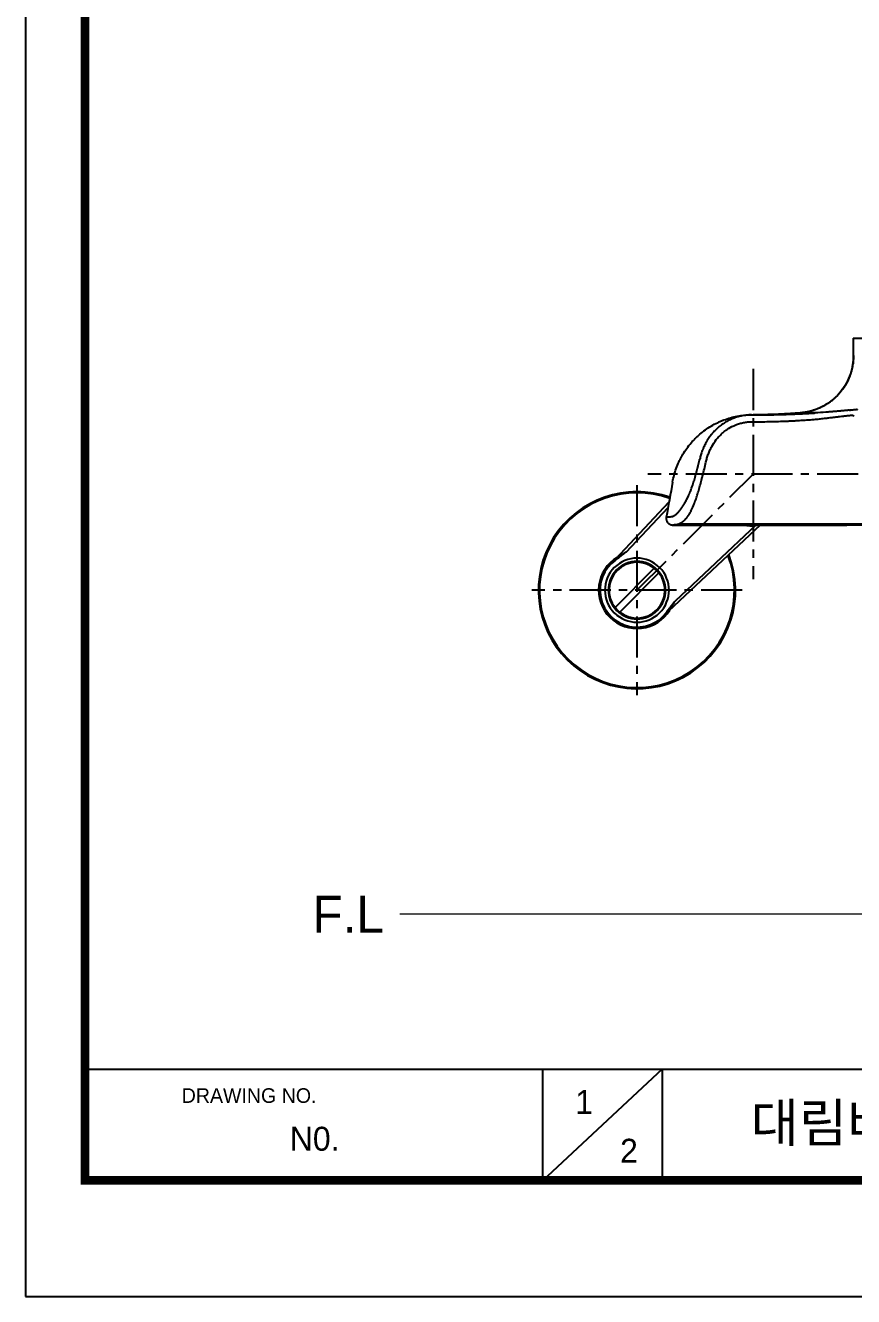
# Model space of a CAD drawing. Extents: x 1171 to 2300, y 0 to 827.
# Drawn here: x 1171.3 to 1423.3, y 0 to 387.1 of the extents above; entities that cross this region are included whole.
import ezdxf

# ---------------------------------------------------------------- set-up
doc = ezdxf.new("R2010")
doc.units = 0
doc.header["$LTSCALE"] = 10
doc.header["$MEASUREMENT"] = 0
doc.linetypes.add('CENTER', pattern=[2, 1.25, -0.25, 0.25, -0.25])
doc.layers.get('0').update_dxf_attribs({"linetype": 'CONTINUOUS'})
doc.layers.add('1', color=7, linetype='CONTINUOUS')
doc.layers.add('치수선', color=7, linetype='CONTINUOUS', lineweight=20)
doc.styles.add('Daelim Dimension', font='')
doc.styles.get('Daelim Dimension').set_extended_font_data('나눔고딕')

msp = doc.modelspace()

# ---------------------------------------------------------------- linework, layer by layer
at = {"color": 5, "lineweight": -3}
msp.add_line((1189.41, 69.28), (2098, 69.28), dxfattribs=at)
at = {"color": 5, "lineweight": -3, "ltscale": 40}
for p, q in [((1328.68, 69.28), (1328.68, 35.27)), ((1328.68, 69.28), (1328.68, 35.27)), ((1365.07, 69.28), (1328.68, 35.27)), ((1365.07, 69.28), (1328.68, 35.27)), ((1365.07, 69.28), (1365.07, 35.27)), ((1365.07, 69.28), (1365.07, 35.27))]:
    msp.add_line(p, q, dxfattribs=at)
at = {"lineweight": -3, "ltscale": 0.5}
msp.add_lwpolyline([(1171.26, 0), (2299.66, 0), (2299.66, 826.8), (1171.26, 826.8)], close=True, dxfattribs=at)
at = {"color": 5, "linetype": 'ByBlock', "lineweight": -3, "const_width": 2.6}
msp.add_lwpolyline([(1189.41, 35.4), (2281.41, 35.4), (2281.41, 807.6), (1189.41, 807.6)], close=True, dxfattribs=at)
at = {"layer": '1', "color": 1, "linetype": 'CENTER', "lineweight": -3}
for p, q in [((1392.75, 282.48), (1392.75, 218.48)), ((1357.4, 215.12), (1392.75, 250.48)), ((1424.75, 250.48), (1360.75, 250.48)), ((1357.4, 247.12), (1357.4, 183.12)), ((1389.4, 215.12), (1325.4, 215.12))]:
    msp.add_line(p, q, dxfattribs=at)
at = {"layer": '1', "color": 7, "linetype": 'Continuous', "lineweight": -3}
for p, q in [((1349.44, 223.08), (1367.14, 241.89)), ((1354.1, 226.72), (1366.85, 240.27)), ((1394.89, 234.96), (1365.36, 207.16)), ((1393.58, 234.96), (1369, 211.82)), ((1435.75, 234.96), (1421.31, 234.96)), ((1350.72, 209.86), (1362.66, 221.8)), ((1352.14, 208.45), (1364.07, 220.38)), ((1336.19, 193.91), (1336.42, 194.14))]:
    msp.add_line(p, q, dxfattribs=at)
for centre, radius, start, end in [((1357.4, 215.12), 30, 70.5006, 225), ((1357.4, 215.12), 29.67, 70.3961, 225), ((1392.75, 250.48), 15.75, 262.9986, 270), ((1357.4, 215.12), 30, 225, 21.2456), ((1357.4, 215.12), 29.67, 225, 20.9897), ((1357.4, 215.12), 11.67, 121.2863, 225), ((1357.4, 215.12), 9.75, 45, 225), ((1357.4, 215.12), 11.25, 125.3155, 324.6828), ((1357.4, 215.12), 8.75, 45, 225), ((1357.4, 215.12), 8.5, 51.7563, 218.2437), ((1357.4, 215.12), 9.75, 225, 45), ((1357.4, 215.12), 8.75, 225, 45), ((1357.4, 215.12), 8.5, 45, 135), ((1357.4, 215.12), 8.5, 315, 45), ((1357.4, 215.12), 8.5, 231.7563, 38.2437), ((1357.4, 215.12), 11.67, 225, 328.7391)]:
    msp.add_arc(centre, radius, start, end, dxfattribs=at)
for points, degree in [([(1423.25, 291.84), (1423.25, 289.19), (1423.25, 286.54)], 2), ([(1392.28, 268.5), (1392.44, 268.5), (1392.6, 268.5), (1392.75, 268.5)], 3), ([(1394.26, 268.51), (1392.74, 268.5)], 1), ([(1396.4, 268.54), (1394.4, 268.5), (1392.75, 268.5)], 2), ([(1398.53, 268.61), (1396.95, 268.56), (1395.37, 268.53)], 2), ([(1410.61, 269.73), (1409.12, 269.32), (1407.87, 269.2)], 2), ([(1410.82, 269.79), (1410.75, 269.77), (1410.68, 269.75), (1410.6, 269.73)], 3), ([(1414.89, 269.32), (1413.84, 269.24), (1412.75, 269.15), (1411.64, 269.09)], 3), ([(1392.28, 266.4), (1392.44, 266.4), (1392.59, 266.4), (1392.75, 266.4)], 3), ([(1368.24, 248.05), (1367.6, 244.46), (1366.96, 240.88), (1366.32, 237.3)], 3), ([(1373.78, 239.18), (1374.06, 239.7), (1374.33, 240.28), (1374.6, 240.89)], 3), ([(1435.75, 235.18), (1413.84, 235.18), (1391.93, 235.18), (1370.01, 235.18)], 3), ([(1363.41, 221.13), (1363.33, 221.21), (1363.17, 221.37), (1362.92, 221.59), (1362.75, 221.73), (1362.66, 221.8)], 3), ([(1364.07, 220.38), (1364.01, 220.47), (1363.86, 220.64), (1363.64, 220.89), (1363.49, 221.05), (1363.41, 221.13)], 3), ([(1350.72, 209.86), (1350.79, 209.77), (1350.93, 209.6), (1351.16, 209.35), (1351.31, 209.19), (1351.39, 209.11)], 3), ([(1351.39, 209.11), (1351.47, 209.03), (1351.63, 208.88), (1351.88, 208.66), (1352.05, 208.52), (1352.14, 208.45)], 3), ([(1367.57, 209.95), (1367.6, 209.94), (1367.67, 209.93), (1367.74, 209.91), (1367.78, 209.9)], 3), ([(1365.35, 207.17), (1365.35, 207.17), (1365.35, 207.17), (1365.35, 207.17)], 3)]:
    msp.add_open_spline(points, degree=degree, dxfattribs=at)
for points, knots in [([(1423.25, 291.84), (1423.25, 291.84), (1423.29, 291.84), (1423.38, 291.84), (1423.39, 291.84), (1423.41, 291.84), (1423.42, 291.84), (1423.46, 291.84), (1423.49, 291.84), (1423.58, 291.84), (1423.65, 291.84), (1423.88, 291.84), (1424.07, 291.84), (1424.54, 291.84), (1424.8, 291.84), (1425.26, 291.84), (1425.43, 291.84), (1425.64, 291.84), (1425.69, 291.84), (1425.78, 291.84), (1425.91, 291.84), (1426.05, 291.84), (1426.52, 291.84), (1426.93, 291.84), (1427.82, 291.84), (1428.3, 291.84), (1429.31, 291.84), (1429.85, 291.84), (1430.49, 291.84), (1430.56, 291.84), (1430.71, 291.84), (1430.92, 291.84), (1431.14, 291.84), (1431.59, 291.84), (1431.89, 291.84), (1432.82, 291.84), (1433.46, 291.84), (1434.58, 291.84), (1435.04, 291.84), (1435.51, 291.84)], [0, 0, 0, 0, 0.093537, 0.093537, 0.105244, 0.105244, 0.116951, 0.116951, 0.140366, 0.140366, 0.187194, 0.187194, 0.280852, 0.280852, 0.374509, 0.374509, 0.421338, 0.421338, 0.433045, 0.433045, 0.444752, 0.468167, 0.468167, 0.561824, 0.561824, 0.655481, 0.655481, 0.749139, 0.749139, 0.760846, 0.760846, 0.772553, 0.795967, 0.795967, 0.842796, 0.842796, 0.936453, 0.936453, 1, 1, 1, 1]), ([(1423.25, 286.53), (1423.25, 285.61), (1423.11, 283.75), (1422.43, 280.94), (1421.22, 278.15), (1419.5, 275.55), (1417.37, 273.32), (1415.03, 271.61), (1412.75, 270.44), (1411.33, 269.93), (1410.64, 269.74)], [0, 0, 0, 0, 0.119138, 0.245055, 0.377424, 0.515173, 0.652245, 0.779988, 0.893963, 1, 1, 1, 1]), ([(1423.3, 286.57), (1423.3, 286.07), (1423.28, 285.57), (1423.2, 284.55), (1423.13, 284.04), (1422.95, 283.01), (1422.83, 282.49), (1422.55, 281.45), (1422.39, 280.93), (1421.81, 279.39), (1421.32, 278.38), (1420.15, 276.46), (1419.46, 275.55), (1418.31, 274.29), (1417.9, 273.89), (1417.27, 273.32), (1416.95, 273.05), (1416.61, 272.78), (1416.39, 272.61), (1416.28, 272.53), (1415.71, 272.11), (1415.24, 271.8), (1414.52, 271.38), (1414.28, 271.24), (1413.79, 270.98), (1413.55, 270.86), (1412.81, 270.51), (1412.3, 270.3), (1411.47, 270), (1411.15, 269.89), (1410.82, 269.79)], [0, 0, 0, 0, 0.073276, 0.073276, 0.146552, 0.146552, 0.219829, 0.219829, 0.293105, 0.293105, 0.439657, 0.439657, 0.586209, 0.586209, 0.659486, 0.659486, 0.696124, 0.714443, 0.714443, 0.732762, 0.732762, 0.806038, 0.806038, 0.842676, 0.842676, 0.879314, 0.879314, 0.95259, 0.95259, 1, 1, 1, 1]), ([(1368.24, 248.05), (1368.36, 248.75), (1368.52, 249.45), (1368.89, 250.82), (1369.31, 252.17), (1369.85, 253.49), (1370.3, 254.46), (1370.46, 254.78), (1370.7, 255.25), (1370.83, 255.49), (1370.96, 255.73), (1371.04, 255.88), (1371.09, 255.96), (1371.49, 256.66), (1371.87, 257.27), (1372.68, 258.44), (1373.53, 259.57), (1374.48, 260.63), (1375.22, 261.39), (1375.48, 261.64), (1376, 262.13), (1376.26, 262.37), (1377.08, 263.07), (1377.64, 263.52), (1378.79, 264.35), (1379.39, 264.74), (1380.6, 265.47), (1381.23, 265.8), (1382.19, 266.27), (1382.51, 266.42), (1383, 266.63), (1383.25, 266.73), (1383.5, 266.83), (1383.67, 266.9), (1383.75, 266.93), (1384.51, 267.22), (1385.19, 267.44), (1386.55, 267.82), (1387.24, 267.98), (1388.63, 268.24), (1389.34, 268.34), (1390.75, 268.47), (1391.46, 268.5), (1392.18, 268.5)], [0, 0, 0, 0, 0.0625, 0.0625, 0.125, 0.1875, 0.1875, 0.21875, 0.21875, 0.234375, 0.242187, 0.242187, 0.25, 0.25, 0.3125, 0.3125, 0.375, 0.4375, 0.4375, 0.46875, 0.46875, 0.5, 0.5, 0.5625, 0.5625, 0.625, 0.625, 0.6875, 0.6875, 0.71875, 0.71875, 0.734375, 0.742188, 0.742188, 0.75, 0.75, 0.8125, 0.8125, 0.875, 0.875, 0.9375, 0.9375, 1, 1, 1, 1]), ([(1392.28, 268.5), (1391.8, 268.5), (1391.33, 268.48), (1390.62, 268.41), (1390.38, 268.38), (1389.91, 268.31), (1389.68, 268.28), (1389.22, 268.19), (1388.87, 268.11), (1388.53, 268.02), (1388.3, 267.96), (1388.18, 267.93), (1387.84, 267.83), (1387.61, 267.76), (1387.27, 267.65), (1387.11, 267.59), (1386.94, 267.52), (1386.83, 267.48), (1386.77, 267.46), (1386.27, 267.27), (1385.84, 267.07), (1385.21, 266.76), (1385, 266.65), (1384.59, 266.42), (1384.39, 266.3), (1383.99, 266.05), (1383.69, 265.86), (1383.4, 265.66), (1383.21, 265.52), (1383.12, 265.45), (1382.83, 265.24), (1382.55, 265.02), (1382.28, 264.79), (1382.1, 264.64), (1382.01, 264.56), (1381.57, 264.17), (1381.24, 263.84), (1380.76, 263.34), (1380.52, 263.08), (1380.26, 262.77), (1380.15, 262.63), (1380.07, 262.54), (1380.04, 262.49), (1379.71, 262.08), (1379.43, 261.71), (1379.04, 261.12), (1378.85, 260.83), (1378.64, 260.48), (1378.55, 260.33), (1378.49, 260.23), (1378.47, 260.18), (1378.21, 259.73), (1378, 259.32), (1377.71, 258.69), (1377.58, 258.38), (1377.42, 258.01), (1377.36, 257.85), (1377.32, 257.74), (1377.3, 257.69), (1377.12, 257.21), (1376.98, 256.77), (1376.72, 255.9), (1376.61, 255.46), (1376.51, 255.03)], [0, 0, 0, 0, 0.0625, 0.0625, 0.09375, 0.09375, 0.125, 0.125, 0.15625, 0.171875, 0.171875, 0.1875, 0.1875, 0.21875, 0.21875, 0.234375, 0.242188, 0.242188, 0.25, 0.25, 0.3125, 0.3125, 0.34375, 0.34375, 0.375, 0.375, 0.40625, 0.421875, 0.421875, 0.4375, 0.4375, 0.46875, 0.484375, 0.484375, 0.5, 0.5, 0.5625, 0.5625, 0.59375, 0.609375, 0.617188, 0.617188, 0.625, 0.625, 0.6875, 0.6875, 0.71875, 0.734375, 0.742188, 0.742188, 0.75, 0.75, 0.8125, 0.8125, 0.84375, 0.859375, 0.867188, 0.867188, 0.875, 0.875, 0.9375, 0.9375, 1, 1, 1, 1]), ([(1392.75, 268.5), (1392.82, 268.5), (1392.94, 268.5), (1393.13, 268.5), (1393.32, 268.5), (1393.51, 268.5), (1393.7, 268.5), (1393.9, 268.5), (1394.09, 268.5), (1394.28, 268.51), (1394.48, 268.51), (1394.67, 268.51), (1394.87, 268.51), (1395.07, 268.51), (1395.27, 268.51), (1395.47, 268.51), (1395.67, 268.52), (1395.87, 268.52), (1396.07, 268.52), (1396.27, 268.52), (1396.48, 268.52), (1396.68, 268.53), (1396.89, 268.53), (1397.09, 268.53), (1397.3, 268.54), (1397.51, 268.54), (1397.71, 268.54), (1397.92, 268.55), (1398.13, 268.55), (1398.34, 268.55), (1398.56, 268.56), (1398.77, 268.56), (1398.98, 268.57), (1399.2, 268.57), (1399.41, 268.58), (1399.63, 268.58), (1399.84, 268.59), (1400.06, 268.59), (1400.28, 268.6), (1400.5, 268.6), (1400.72, 268.61), (1400.94, 268.61), (1401.16, 268.62), (1401.38, 268.63), (1401.6, 268.63), (1401.83, 268.64), (1402.05, 268.65), (1402.26, 268.65), (1402.44, 268.66), (1402.61, 268.66), (1402.78, 268.67), (1402.95, 268.68), (1403.11, 268.68), (1403.28, 268.69), (1403.45, 268.69), (1403.61, 268.7), (1403.78, 268.7), (1403.94, 268.71), (1404.11, 268.72), (1404.28, 268.72), (1404.44, 268.73), (1404.61, 268.74), (1404.77, 268.74), (1404.94, 268.75), (1405.1, 268.76), (1405.27, 268.76), (1405.43, 268.77), (1405.59, 268.78), (1405.76, 268.78), (1405.92, 268.79), (1406.09, 268.8), (1406.25, 268.81), (1406.41, 268.81), (1406.57, 268.82), (1406.74, 268.83), (1406.9, 268.83), (1407.06, 268.84), (1407.22, 268.85), (1407.38, 268.86), (1407.55, 268.87), (1407.71, 268.87), (1407.87, 268.88), (1408.03, 268.89), (1408.19, 268.9), (1408.35, 268.91), (1408.51, 268.91), (1408.67, 268.92), (1408.83, 268.93), (1408.98, 268.94), (1409.14, 268.95), (1409.3, 268.96), (1409.46, 268.96), (1409.62, 268.97), (1409.77, 268.98), (1409.93, 268.99), (1410.09, 269), (1410.24, 269.01), (1410.4, 269.02), (1410.55, 269.03), (1410.71, 269.03), (1410.86, 269.04), (1411.02, 269.05), (1411.17, 269.06), (1411.33, 269.07), (1411.48, 269.08), (1411.58, 269.09), (1411.63, 269.09)], [0, 0, 0, 0, 0.009877, 0.019799, 0.029766, 0.039779, 0.049837, 0.059941, 0.070089, 0.080283, 0.090521, 0.100805, 0.111133, 0.121506, 0.131924, 0.142386, 0.152893, 0.163445, 0.174041, 0.184681, 0.195366, 0.206094, 0.216867, 0.227684, 0.238545, 0.24945, 0.260399, 0.271392, 0.282428, 0.293508, 0.304632, 0.315799, 0.32701, 0.338265, 0.349562, 0.360904, 0.372288, 0.383715, 0.395185, 0.406698, 0.418253, 0.429852, 0.441492, 0.453176, 0.464901, 0.476669, 0.48848, 0.500332, 0.509167, 0.517995, 0.526816, 0.535629, 0.544435, 0.553233, 0.562024, 0.570807, 0.579583, 0.588351, 0.597112, 0.605865, 0.61461, 0.623348, 0.632078, 0.6408, 0.649514, 0.658221, 0.66692, 0.675612, 0.684295, 0.692971, 0.70164, 0.7103, 0.718953, 0.727598, 0.736234, 0.744863, 0.753484, 0.762097, 0.770702, 0.779298, 0.787887, 0.796468, 0.80504, 0.813604, 0.822161, 0.830709, 0.839249, 0.847782, 0.856306, 0.864823, 0.873332, 0.881833, 0.890326, 0.898811, 0.907288, 0.915758, 0.924218, 0.932671, 0.941116, 0.949552, 0.95798, 0.9664, 0.974812, 0.983216, 0.991612, 1, 1, 1, 1]), ([(1392.75, 266.4), (1394.34, 266.4), (1395.93, 266.42), (1398.31, 266.47), (1399.1, 266.49), (1400.67, 266.53), (1401.45, 266.56), (1402.43, 266.6), (1402.62, 266.61), (1403.01, 266.62), (1403.59, 266.65), (1404.17, 266.67), (1404.94, 266.71), (1405.33, 266.73), (1406.09, 266.77), (1406.47, 266.8), (1407.61, 266.86), (1408.37, 266.91), (1409.85, 267.02), (1410.59, 267.07), (1411.31, 267.13)], [0, 0, 0, 0, 0.25, 0.25, 0.375, 0.375, 0.5, 0.5, 0.53125, 0.53125, 0.5625, 0.625, 0.625, 0.6875, 0.6875, 0.75, 0.75, 0.875, 0.875, 1, 1, 1, 1]), ([(1395.22, 268.52), (1395.16, 268.52), (1394.96, 268.52), (1394.65, 268.51), (1394.39, 268.51), (1394.26, 268.51), (1394.26, 268.51)], [0, 0, 0, 0, 0.203929, 0.595793, 0.987653, 1, 1, 1, 1]), ([(1395.37, 268.52), (1395.79, 268.53), (1396.22, 268.54), (1397.64, 268.57), (1398.65, 268.6), (1399.66, 268.64)], [0, 0, 0, 0, 0.295514, 0.295514, 1, 1, 1, 1]), ([(1407.81, 269.2), (1406.8, 269.11), (1404.18, 268.89), (1400.16, 268.66), (1397.15, 268.56), (1395.77, 268.53)], [0, 0, 0, 0, 0.251932, 0.656995, 1, 1, 1, 1]), ([(1407.87, 269.2), (1407.86, 269.2), (1407.84, 269.2), (1407.81, 269.2), (1407.8, 269.2), (1407.79, 269.2)], [0, 0, 0, 0, 0.366691, 0.851729, 1, 1, 1, 1]), ([(1411.63, 269.09), (1411.62, 269.09), (1411.6, 269.09), (1411.57, 269.09), (1411.54, 269.1), (1411.51, 269.1), (1411.47, 269.1), (1411.44, 269.1), (1411.41, 269.1), (1411.38, 269.11), (1411.35, 269.11), (1411.32, 269.11), (1411.28, 269.11), (1411.25, 269.11), (1411.22, 269.12), (1411.19, 269.12), (1411.16, 269.12), (1411.13, 269.12), (1411.1, 269.12), (1411.07, 269.13), (1411.04, 269.13), (1411.01, 269.13), (1410.98, 269.13), (1410.95, 269.13), (1410.92, 269.14), (1410.89, 269.14), (1410.86, 269.14), (1410.83, 269.14), (1410.81, 269.14), (1410.78, 269.15), (1410.75, 269.15), (1410.72, 269.15), (1410.69, 269.15), (1410.66, 269.15), (1410.63, 269.16), (1410.61, 269.16), (1410.58, 269.16), (1410.55, 269.16), (1410.52, 269.16), (1410.49, 269.17), (1410.47, 269.17), (1410.44, 269.17), (1410.41, 269.17), (1410.39, 269.17), (1410.36, 269.17), (1410.33, 269.18), (1410.3, 269.18), (1410.28, 269.18), (1410.25, 269.18), (1410.23, 269.18), (1410.2, 269.18), (1410.17, 269.19), (1410.15, 269.19), (1410.12, 269.19), (1410.09, 269.19), (1410.07, 269.19), (1410.04, 269.19), (1410.02, 269.19), (1409.99, 269.2), (1409.97, 269.2), (1409.94, 269.2), (1409.92, 269.2), (1409.89, 269.2), (1409.87, 269.2), (1409.84, 269.2), (1409.82, 269.21), (1409.79, 269.21), (1409.77, 269.21), (1409.74, 269.21), (1409.72, 269.21), (1409.7, 269.21), (1409.67, 269.21), (1409.65, 269.21), (1409.62, 269.22), (1409.6, 269.22), (1409.58, 269.22), (1409.55, 269.22), (1409.53, 269.22), (1409.51, 269.22), (1409.48, 269.22), (1409.46, 269.22), (1409.44, 269.22), (1409.41, 269.22), (1409.39, 269.23), (1409.37, 269.23), (1409.35, 269.23), (1409.32, 269.23), (1409.3, 269.23), (1409.28, 269.23), (1409.26, 269.23), (1409.23, 269.23), (1409.21, 269.23), (1409.19, 269.23), (1409.17, 269.23), (1409.15, 269.23), (1409.12, 269.23), (1409.1, 269.23), (1409.08, 269.23), (1409.06, 269.23), (1409.04, 269.23), (1409.02, 269.24), (1409, 269.24), (1408.97, 269.24), (1408.95, 269.24), (1408.93, 269.24), (1408.91, 269.24), (1408.89, 269.24), (1408.87, 269.24), (1408.85, 269.24), (1408.83, 269.24), (1408.81, 269.24), (1408.79, 269.24), (1408.77, 269.24), (1408.75, 269.24), (1408.73, 269.24), (1408.71, 269.24), (1408.69, 269.24), (1408.67, 269.24), (1408.65, 269.24), (1408.63, 269.24), (1408.6, 269.24), (1408.56, 269.24), (1408.51, 269.23), (1408.46, 269.23), (1408.41, 269.23), (1408.36, 269.23), (1408.31, 269.23), (1408.27, 269.23), (1408.22, 269.23), (1408.18, 269.22), (1408.13, 269.22), (1408.09, 269.22), (1408.04, 269.22), (1408, 269.21), (1407.96, 269.21), (1407.92, 269.21), (1407.89, 269.21), (1407.87, 269.2), (1407.87, 269.2)], [0, 0, 0, 0, 0.005106, 0.010218, 0.015335, 0.020457, 0.025585, 0.03072, 0.03586, 0.041007, 0.046161, 0.051321, 0.056489, 0.061664, 0.066846, 0.072036, 0.077234, 0.08244, 0.087655, 0.092878, 0.098109, 0.10335, 0.108599, 0.113858, 0.119127, 0.124405, 0.129693, 0.134991, 0.1403, 0.145619, 0.150948, 0.156289, 0.161641, 0.167004, 0.172379, 0.177765, 0.183163, 0.188573, 0.193996, 0.19943, 0.204878, 0.210338, 0.215811, 0.221297, 0.226797, 0.23231, 0.237836, 0.243377, 0.248932, 0.2545, 0.260083, 0.265681, 0.271293, 0.27692, 0.282562, 0.288219, 0.293891, 0.299579, 0.305283, 0.311002, 0.316737, 0.322489, 0.328256, 0.33404, 0.339841, 0.345658, 0.351492, 0.357343, 0.363211, 0.369096, 0.374998, 0.380918, 0.386855, 0.392811, 0.398783, 0.404774, 0.410783, 0.41681, 0.422856, 0.42892, 0.435002, 0.441103, 0.447223, 0.453361, 0.459519, 0.465695, 0.471891, 0.478106, 0.484341, 0.490595, 0.496868, 0.503162, 0.509475, 0.515808, 0.52216, 0.528533, 0.534927, 0.54134, 0.547774, 0.554228, 0.560703, 0.567199, 0.573715, 0.580252, 0.58681, 0.593389, 0.599989, 0.60661, 0.613252, 0.619916, 0.626602, 0.633308, 0.640037, 0.646786, 0.653558, 0.660352, 0.667167, 0.674004, 0.680864, 0.687745, 0.694649, 0.712744, 0.730929, 0.749203, 0.767568, 0.786024, 0.804573, 0.823215, 0.84195, 0.86078, 0.879705, 0.898726, 0.917844, 0.937058, 0.956371, 0.975781, 0.995291, 1, 1, 1, 1]), ([(1411.31, 267.13), (1411.86, 267.18), (1412.4, 267.23), (1413.44, 267.35), (1413.95, 267.41), (1414.44, 267.47)], [0, 0, 0, 0, 0.5, 0.5, 1, 1, 1, 1]), ([(1414.44, 267.47), (1414.68, 267.5), (1414.91, 267.53), (1415.38, 267.58), (1415.6, 267.61), (1416.05, 267.66), (1416.26, 267.69), (1416.69, 267.74), (1416.89, 267.76), (1417.49, 267.83), (1417.87, 267.88), (1418.41, 267.94), (1418.58, 267.96), (1418.91, 267.99), (1419.07, 268.01), (1419.22, 268.03)], [0, 0, 0, 0, 0.125, 0.125, 0.25, 0.25, 0.375, 0.375, 0.5, 0.5, 0.75, 0.75, 0.875, 0.875, 1, 1, 1, 1]), ([(1420.11, 269.74), (1419.77, 269.71), (1419.41, 269.67), (1419, 269.64), (1418.99, 269.64), (1418.97, 269.64), (1418.93, 269.63), (1418.84, 269.63), (1418.67, 269.61), (1418.31, 269.58), (1417.99, 269.56), (1417.71, 269.53), (1417.66, 269.53), (1417.55, 269.52), (1417.38, 269.51), (1417.21, 269.49), (1416.97, 269.48), (1416.86, 269.47), (1416.62, 269.45), (1416.5, 269.44), (1416.35, 269.43), (1416.32, 269.43), (1416.26, 269.42), (1416.17, 269.42), (1415.96, 269.4), (1415.77, 269.39), (1415.4, 269.36), (1415.15, 269.34), (1414.89, 269.32)], [0, 0, 0, 0, 0.25, 0.25, 0.257812, 0.257812, 0.265625, 0.28125, 0.3125, 0.375, 0.5, 0.5, 0.53125, 0.53125, 0.5625, 0.625, 0.625, 0.6875, 0.6875, 0.75, 0.75, 0.765625, 0.765625, 0.78125, 0.8125, 0.875, 0.875, 1, 1, 1, 1]), ([(1419.22, 268.03), (1419.59, 268.07), (1419.93, 268.11), (1420.38, 268.16), (1420.53, 268.18), (1420.8, 268.21), (1420.92, 268.22), (1421.04, 268.24)], [0, 0, 0, 0, 0.5, 0.5, 0.75, 0.75, 1, 1, 1, 1]), ([(1422.13, 269.96), (1422.12, 269.96), (1422.11, 269.96), (1422.09, 269.96), (1422.09, 269.96), (1422.06, 269.95), (1422.01, 269.95), (1421.96, 269.94), (1421.85, 269.92), (1421.78, 269.91), (1421.55, 269.89), (1421.39, 269.87), (1420.89, 269.81), (1420.52, 269.77), (1420.11, 269.74)], [0, 0, 0, 0, 0.015625, 0.015625, 0.03125, 0.03125, 0.0625, 0.125, 0.125, 0.25, 0.25, 0.5, 0.5, 1, 1, 1, 1]), ([(1421.04, 268.24), (1421.31, 268.28), (1421.55, 268.3), (1421.8, 268.33), (1421.84, 268.34), (1421.94, 268.35), (1422.07, 268.36), (1422.19, 268.37), (1422.41, 268.39), (1422.53, 268.4), (1422.74, 268.4), (1422.83, 268.4), (1422.93, 268.4), (1422.94, 268.39), (1422.98, 268.39), (1423.03, 268.38), (1423.07, 268.37), (1423.15, 268.35), (1423.19, 268.33), (1423.24, 268.31), (1423.24, 268.3), (1423.25, 268.3), (1423.26, 268.29), (1423.29, 268.27), (1423.31, 268.24), (1423.34, 268.2), (1423.36, 268.18), (1423.36, 268.16)], [0, 0, 0, 0, 0.125, 0.125, 0.15625, 0.15625, 0.1875, 0.25, 0.25, 0.375, 0.375, 0.5, 0.5, 0.53125, 0.53125, 0.5625, 0.625, 0.625, 0.75, 0.75, 0.765625, 0.765625, 0.78125, 0.8125, 0.875, 0.875, 1, 1, 1, 1]), ([(1422.13, 269.96), (1422.14, 269.96), (1422.15, 269.97), (1422.18, 269.97), (1422.2, 269.97), (1422.22, 269.97), (1422.24, 269.98), (1422.27, 269.98), (1422.29, 269.98), (1422.31, 269.99), (1422.33, 269.99), (1422.36, 269.99), (1422.38, 269.99), (1422.4, 270), (1422.42, 270), (1422.44, 270), (1422.47, 270), (1422.49, 270.01), (1422.51, 270.01), (1422.53, 270.01), (1422.55, 270.01), (1422.57, 270.02), (1422.59, 270.02), (1422.61, 270.02), (1422.63, 270.02), (1422.66, 270.03), (1422.68, 270.03), (1422.7, 270.03), (1422.72, 270.03), (1422.74, 270.04), (1422.76, 270.04), (1422.78, 270.04), (1422.8, 270.04), (1422.81, 270.05), (1422.83, 270.05), (1422.85, 270.05), (1422.87, 270.05), (1422.89, 270.06), (1422.91, 270.06), (1422.93, 270.06), (1422.95, 270.06), (1422.97, 270.07), (1422.98, 270.07), (1423, 270.07), (1423.02, 270.07), (1423.04, 270.07), (1423.06, 270.08), (1423.07, 270.08), (1423.09, 270.08), (1423.11, 270.08), (1423.13, 270.08), (1423.14, 270.09), (1423.16, 270.09), (1423.18, 270.09), (1423.26, 270.1), (1423.39, 270.12), (1423.55, 270.14), (1423.7, 270.15), (1423.83, 270.17), (1423.94, 270.18), (1424.05, 270.19), (1424.15, 270.19), (1424.24, 270.2), (1424.31, 270.2), (1424.35, 270.2), (1424.39, 270.19), (1424.41, 270.19), (1424.42, 270.19), (1424.44, 270.19), (1424.45, 270.18), (1424.46, 270.18), (1424.47, 270.18), (1424.48, 270.18), (1424.48, 270.17), (1424.48, 270.17), (1424.49, 270.17), (1424.49, 270.17), (1424.49, 270.16), (1424.49, 270.16), (1424.49, 270.16), (1424.49, 270.15)], [0, 0, 0, 0, 0.003459, 0.00693, 0.010414, 0.013911, 0.01742, 0.020942, 0.024476, 0.028023, 0.031583, 0.035155, 0.038741, 0.042339, 0.045949, 0.049572, 0.053208, 0.056857, 0.060518, 0.064193, 0.067879, 0.071579, 0.075291, 0.079016, 0.082754, 0.086504, 0.090267, 0.094042, 0.097831, 0.101632, 0.105445, 0.109271, 0.11311, 0.116961, 0.120825, 0.124702, 0.128591, 0.132492, 0.136406, 0.140333, 0.144271, 0.148223, 0.152186, 0.156162, 0.160151, 0.164152, 0.168165, 0.172191, 0.17623, 0.180281, 0.184345, 0.188421, 0.19251, 0.196611, 0.200725, 0.249692, 0.298987, 0.3486, 0.398529, 0.448781, 0.499354, 0.56643, 0.630425, 0.691342, 0.74919, 0.774255, 0.799326, 0.824404, 0.849485, 0.874566, 0.887649, 0.900613, 0.913457, 0.926182, 0.938786, 0.951271, 0.963635, 0.975878, 0.987999, 1, 1, 1, 1]), ([(1378.38, 254.11), (1378.48, 254.52), (1378.58, 254.93), (1378.77, 255.54), (1378.83, 255.74), (1378.96, 256.15), (1379.03, 256.35), (1379.26, 256.94), (1379.42, 257.33), (1379.68, 257.91), (1379.77, 258.1), (1379.96, 258.47), (1380.06, 258.66), (1380.57, 259.58), (1381.04, 260.3), (1381.68, 261.13), (1381.82, 261.29), (1382.09, 261.61), (1382.5, 262.08), (1382.95, 262.52), (1383.56, 263.09), (1383.89, 263.36), (1384.55, 263.87), (1384.89, 264.1), (1385.94, 264.77), (1386.68, 265.14), (1387.83, 265.61), (1388.23, 265.75), (1389.02, 265.98), (1389.42, 266.08), (1390.23, 266.24), (1390.63, 266.3), (1391.45, 266.38), (1391.87, 266.4), (1392.28, 266.4)], [0, 0, 0, 0, 0.0625, 0.0625, 0.09375, 0.09375, 0.125, 0.125, 0.1875, 0.1875, 0.21875, 0.21875, 0.25, 0.25, 0.375, 0.375, 0.40625, 0.40625, 0.4375, 0.5, 0.5, 0.5625, 0.5625, 0.625, 0.625, 0.75, 0.75, 0.8125, 0.8125, 0.875, 0.875, 0.9375, 0.9375, 1, 1, 1, 1]), ([(1372.66, 243), (1372.67, 243.01), (1372.68, 243.03), (1372.7, 243.06), (1372.71, 243.09), (1372.73, 243.13), (1372.75, 243.16), (1372.76, 243.19), (1372.78, 243.23), (1372.8, 243.26), (1372.81, 243.3), (1372.83, 243.33), (1372.85, 243.36), (1372.86, 243.4), (1372.88, 243.43), (1372.9, 243.47), (1372.91, 243.5), (1372.93, 243.54), (1372.95, 243.57), (1372.96, 243.61), (1372.98, 243.64), (1373, 243.68), (1373.01, 243.72), (1373.03, 243.75), (1373.05, 243.79), (1373.07, 243.83), (1373.08, 243.86), (1373.1, 243.9), (1373.12, 243.94), (1373.13, 243.98), (1373.18, 244.08), (1373.25, 244.24), (1373.35, 244.47), (1373.45, 244.7), (1373.54, 244.94), (1373.69, 245.31), (1373.89, 245.82), (1374.14, 246.51), (1374.38, 247.22), (1374.63, 247.98), (1374.87, 248.76), (1375.11, 249.58), (1375.36, 250.44), (1375.53, 251.08), (1375.63, 251.47), (1375.67, 251.6), (1375.7, 251.73), (1375.74, 251.86), (1375.77, 252), (1375.81, 252.13), (1375.84, 252.27), (1375.88, 252.41), (1375.91, 252.54), (1375.95, 252.68), (1375.98, 252.82), (1376.02, 252.96), (1376.05, 253.1), (1376.09, 253.25), (1376.12, 253.39), (1376.16, 253.53), (1376.19, 253.68), (1376.23, 253.83), (1376.26, 253.97), (1376.3, 254.12), (1376.33, 254.27), (1376.37, 254.42), (1376.4, 254.57), (1376.44, 254.72), (1376.47, 254.87), (1376.5, 254.98), (1376.51, 255.03)], [0, 0, 0, 0, 0.004335, 0.00867, 0.013006, 0.017342, 0.021679, 0.026016, 0.030354, 0.034693, 0.039032, 0.043372, 0.047713, 0.052055, 0.056397, 0.060741, 0.065085, 0.06943, 0.073777, 0.078124, 0.082473, 0.086823, 0.091174, 0.095526, 0.09988, 0.104235, 0.108591, 0.112949, 0.117308, 0.121669, 0.126032, 0.151298, 0.176421, 0.201409, 0.226272, 0.25102, 0.31364, 0.37583, 0.437765, 0.49962, 0.561123, 0.623269, 0.686218, 0.750126, 0.759285, 0.768477, 0.777703, 0.786962, 0.796256, 0.805584, 0.814948, 0.824347, 0.833782, 0.843253, 0.85276, 0.862305, 0.871886, 0.881506, 0.891163, 0.900859, 0.910594, 0.920367, 0.93018, 0.940033, 0.949925, 0.959858, 0.969832, 0.979846, 0.989902, 1, 1, 1, 1]), ([(1374.6, 240.89), (1374.68, 241.06), (1374.75, 241.24), (1374.83, 241.45), (1374.84, 241.47), (1374.86, 241.52), (1374.89, 241.59), (1374.95, 241.76), (1375.01, 241.91), (1375.08, 242.11), (1375.12, 242.21), (1375.19, 242.42), (1375.23, 242.53), (1375.35, 242.85), (1375.42, 243.08), (1375.58, 243.54), (1375.66, 243.78), (1375.81, 244.27), (1375.89, 244.52), (1376.13, 245.3), (1376.29, 245.85), (1376.62, 247), (1376.78, 247.61), (1376.97, 248.31), (1376.99, 248.39), (1377.03, 248.54), (1377.09, 248.78), (1377.23, 249.33), (1377.36, 249.81), (1377.76, 251.42), (1378.08, 252.75), (1378.38, 254.11)], [0, 0, 0, 0, 0.0625, 0.0625, 0.070312, 0.070312, 0.078125, 0.09375, 0.125, 0.125, 0.15625, 0.15625, 0.1875, 0.1875, 0.25, 0.25, 0.3125, 0.3125, 0.375, 0.375, 0.5, 0.5, 0.625, 0.625, 0.640625, 0.640625, 0.65625, 0.6875, 0.75, 0.75, 1, 1, 1, 1]), ([(1368.07, 237.51), (1368.08, 237.52), (1368.1, 237.52), (1368.12, 237.53), (1368.14, 237.54), (1368.17, 237.55), (1368.19, 237.55), (1368.21, 237.56), (1368.23, 237.57), (1368.26, 237.58), (1368.28, 237.59), (1368.3, 237.6), (1368.33, 237.61), (1368.35, 237.62), (1368.37, 237.63), (1368.4, 237.64), (1368.42, 237.65), (1368.44, 237.66), (1368.46, 237.68), (1368.49, 237.69), (1368.51, 237.7), (1368.53, 237.71), (1368.56, 237.72), (1368.58, 237.74), (1368.6, 237.75), (1368.63, 237.76), (1368.65, 237.77), (1368.67, 237.79), (1368.7, 237.8), (1368.72, 237.81), (1368.74, 237.83), (1368.77, 237.84), (1368.79, 237.86), (1368.81, 237.87), (1368.84, 237.89), (1368.86, 237.9), (1368.88, 237.92), (1368.91, 237.93), (1368.93, 237.95), (1368.95, 237.96), (1368.98, 237.98), (1369, 238), (1369.02, 238.01), (1369.05, 238.03), (1369.07, 238.05), (1369.09, 238.07), (1369.12, 238.08), (1369.14, 238.1), (1369.16, 238.12), (1369.19, 238.14), (1369.21, 238.16), (1369.24, 238.17), (1369.26, 238.19), (1369.28, 238.21), (1369.31, 238.23), (1369.33, 238.25), (1369.35, 238.27), (1369.38, 238.29), (1369.4, 238.31), (1369.42, 238.33), (1369.45, 238.35), (1369.47, 238.37), (1369.5, 238.39), (1369.52, 238.42), (1369.54, 238.44), (1369.57, 238.46), (1369.59, 238.48), (1369.61, 238.5), (1369.64, 238.53), (1369.66, 238.55), (1369.69, 238.57), (1369.71, 238.59), (1369.73, 238.62), (1369.76, 238.64), (1369.78, 238.67), (1369.8, 238.69), (1369.83, 238.72), (1369.87, 238.76), (1369.91, 238.8), (1369.95, 238.84), (1369.99, 238.89), (1370.04, 238.93), (1370.08, 238.98), (1370.12, 239.03), (1370.16, 239.07), (1370.2, 239.12), (1370.24, 239.17), (1370.29, 239.22), (1370.33, 239.27), (1370.37, 239.32), (1370.41, 239.37), (1370.45, 239.42), (1370.5, 239.48), (1370.54, 239.53), (1370.58, 239.58), (1370.62, 239.64), (1370.66, 239.69), (1370.71, 239.75), (1370.75, 239.81), (1370.79, 239.86), (1370.83, 239.92), (1370.88, 239.98), (1370.92, 240.04), (1370.96, 240.1), (1371, 240.16), (1371.05, 240.22), (1371.09, 240.28), (1371.13, 240.35), (1371.17, 240.41), (1371.22, 240.47), (1371.26, 240.54), (1371.3, 240.6), (1371.34, 240.67), (1371.39, 240.74), (1371.43, 240.8), (1371.47, 240.87), (1371.51, 240.94), (1371.56, 241.01), (1371.6, 241.08), (1371.64, 241.15), (1371.69, 241.22), (1371.73, 241.29), (1371.76, 241.34), (1371.77, 241.36)], [0, 0, 0, 0, 0.006905, 0.013803, 0.020694, 0.027578, 0.034455, 0.041325, 0.048188, 0.055044, 0.061893, 0.068736, 0.075571, 0.0824, 0.089222, 0.096037, 0.102845, 0.109647, 0.116442, 0.123231, 0.130012, 0.136787, 0.143556, 0.150318, 0.157074, 0.163823, 0.170565, 0.177301, 0.184031, 0.190754, 0.197471, 0.204182, 0.210886, 0.217584, 0.224276, 0.230962, 0.237641, 0.244314, 0.250982, 0.257643, 0.264297, 0.270946, 0.277589, 0.284226, 0.290857, 0.297482, 0.304101, 0.310714, 0.317322, 0.323923, 0.330519, 0.337109, 0.343694, 0.350272, 0.356845, 0.363412, 0.369974, 0.37653, 0.383081, 0.389626, 0.396165, 0.402699, 0.409228, 0.415751, 0.422269, 0.428782, 0.435289, 0.441791, 0.448287, 0.454779, 0.461265, 0.467746, 0.474222, 0.480693, 0.487159, 0.49362, 0.500076, 0.511271, 0.52245, 0.533612, 0.544757, 0.555885, 0.566997, 0.578093, 0.589172, 0.600236, 0.611284, 0.622316, 0.633333, 0.644335, 0.655321, 0.666293, 0.67725, 0.688193, 0.699121, 0.710035, 0.720934, 0.73182, 0.742693, 0.753552, 0.764397, 0.77523, 0.786049, 0.796856, 0.80765, 0.818431, 0.829201, 0.839958, 0.850704, 0.861438, 0.87216, 0.882871, 0.893571, 0.90426, 0.914938, 0.925606, 0.936263, 0.94691, 0.957548, 0.968175, 0.978793, 0.989401, 1, 1, 1, 1]), ([(1371.77, 241.37), (1371.78, 241.38), (1371.8, 241.41), (1371.82, 241.45), (1371.84, 241.49), (1371.87, 241.53), (1371.89, 241.57), (1371.92, 241.62), (1371.94, 241.66), (1371.97, 241.7), (1371.99, 241.74), (1372.02, 241.79), (1372.04, 241.83), (1372.06, 241.88), (1372.09, 241.92), (1372.12, 241.97), (1372.14, 242.01), (1372.17, 242.06), (1372.19, 242.11), (1372.22, 242.15), (1372.24, 242.2), (1372.27, 242.25), (1372.29, 242.29), (1372.32, 242.34), (1372.35, 242.39), (1372.37, 242.44), (1372.4, 242.49), (1372.42, 242.54), (1372.45, 242.59), (1372.48, 242.64), (1372.5, 242.69), (1372.53, 242.74), (1372.56, 242.79), (1372.58, 242.84), (1372.61, 242.89), (1372.64, 242.94), (1372.65, 242.98), (1372.66, 243)], [0, 0, 0, 0, 0.027214, 0.054506, 0.081877, 0.109326, 0.136854, 0.164461, 0.192147, 0.219912, 0.247756, 0.27568, 0.303684, 0.331767, 0.35993, 0.388173, 0.416496, 0.4449, 0.473384, 0.501948, 0.530594, 0.55932, 0.588127, 0.617015, 0.645985, 0.675035, 0.704168, 0.733382, 0.762677, 0.792055, 0.821514, 0.851056, 0.88068, 0.910386, 0.940175, 0.970046, 1, 1, 1, 1]), ([(1366.32, 237.3), (1366.31, 237.23), (1366.29, 237.09), (1366.29, 236.94), (1366.3, 236.79), (1366.31, 236.72), (1366.33, 236.58), (1366.35, 236.5), (1366.38, 236.36), (1366.43, 236.23), (1366.49, 236.09), (1366.54, 236.01), (1366.55, 236), (1366.56, 235.96), (1366.59, 235.92), (1366.62, 235.87), (1366.68, 235.78), (1366.77, 235.67), (1366.87, 235.56), (1366.94, 235.5), (1366.96, 235.48), (1366.98, 235.46), (1367.02, 235.42), (1367.07, 235.39), (1367.16, 235.33), (1367.28, 235.24), (1367.41, 235.18), (1367.49, 235.14), (1367.51, 235.13), (1367.54, 235.12), (1367.59, 235.1), (1367.64, 235.08), (1367.75, 235.04), (1367.89, 235.01), (1368.03, 234.98), (1368.14, 234.97), (1368.18, 234.97), (1368.25, 234.96), (1368.29, 234.96), (1368.33, 234.96)], [0, 0, 0, 0, 0.0625, 0.125, 0.125, 0.1875, 0.1875, 0.25, 0.25, 0.3125, 0.375, 0.375, 0.390625, 0.390625, 0.40625, 0.4375, 0.4375, 0.5, 0.5625, 0.5625, 0.578125, 0.578125, 0.59375, 0.625, 0.625, 0.6875, 0.75, 0.75, 0.765625, 0.765625, 0.78125, 0.8125, 0.8125, 0.875, 0.9375, 0.9375, 0.96875, 0.96875, 1, 1, 1, 1]), ([(1368.07, 237.51), (1368.04, 237.5), (1368, 237.49), (1367.92, 237.47), (1367.89, 237.46), (1367.77, 237.43), (1367.7, 237.41), (1367.48, 237.36), (1367.33, 237.34), (1367.11, 237.33), (1367.04, 237.32), (1366.93, 237.32), (1366.9, 237.32), (1366.83, 237.32), (1366.65, 237.31), (1366.47, 237.31), (1366.32, 237.3)], [0, 0, 0, 0, 0.0625, 0.0625, 0.125, 0.125, 0.25, 0.25, 0.5, 0.5, 0.625, 0.625, 0.6875, 0.6875, 0.75, 1, 1, 1, 1]), ([(1373.78, 239.18), (1373.77, 239.17), (1373.76, 239.14), (1373.74, 239.1), (1373.72, 239.06), (1373.69, 239.02), (1373.67, 238.98), (1373.65, 238.94), (1373.63, 238.9), (1373.61, 238.86), (1373.58, 238.82), (1373.56, 238.78), (1373.54, 238.74), (1373.51, 238.7), (1373.49, 238.66), (1373.47, 238.62), (1373.44, 238.58), (1373.42, 238.54), (1373.4, 238.5), (1373.37, 238.46), (1373.35, 238.42), (1373.32, 238.38), (1373.3, 238.34), (1373.28, 238.3), (1373.25, 238.26), (1373.23, 238.22), (1373.2, 238.18), (1373.18, 238.14), (1373.15, 238.1), (1373.13, 238.06), (1373.1, 238.02), (1373.07, 237.98), (1373.05, 237.95), (1373.02, 237.91), (1373, 237.87), (1372.97, 237.83), (1372.94, 237.79), (1372.92, 237.75), (1372.89, 237.71), (1372.86, 237.68), (1372.84, 237.64), (1372.75, 237.51), (1372.59, 237.3), (1372.36, 237.01), (1372.1, 236.71), (1371.87, 236.46), (1371.67, 236.26), (1371.51, 236.11), (1371.36, 235.98), (1371.2, 235.85), (1371.04, 235.73), (1370.93, 235.65), (1370.84, 235.59), (1370.8, 235.56), (1370.75, 235.53), (1370.7, 235.5), (1370.65, 235.48), (1370.61, 235.45), (1370.56, 235.42), (1370.52, 235.4), (1370.47, 235.37), (1370.42, 235.35), (1370.38, 235.33), (1370.33, 235.3), (1370.29, 235.28), (1370.24, 235.26), (1370.19, 235.24), (1370.15, 235.23), (1370.1, 235.21), (1370.06, 235.19), (1370.03, 235.18), (1370.01, 235.18)], [0, 0, 0, 0, 0.005651, 0.011333, 0.017046, 0.02279, 0.028566, 0.034372, 0.04021, 0.046079, 0.051979, 0.05791, 0.063872, 0.069865, 0.075889, 0.081945, 0.088031, 0.094149, 0.100297, 0.106477, 0.112688, 0.11893, 0.125203, 0.131507, 0.137842, 0.144207, 0.150604, 0.157032, 0.163491, 0.169981, 0.176502, 0.183053, 0.189636, 0.19625, 0.202894, 0.209569, 0.216275, 0.223012, 0.22978, 0.236579, 0.243408, 0.250268, 0.303501, 0.362931, 0.428549, 0.500343, 0.542022, 0.583687, 0.625339, 0.66698, 0.708612, 0.750235, 0.763103, 0.776001, 0.78893, 0.801889, 0.814879, 0.8279, 0.840951, 0.854033, 0.867146, 0.88029, 0.893465, 0.906672, 0.91991, 0.933179, 0.94648, 0.959812, 0.973177, 0.986572, 1, 1, 1, 1]), ([(1370.01, 235.18), (1370.01, 235.17), (1369.99, 235.17), (1369.97, 235.16), (1369.94, 235.15), (1369.91, 235.14), (1369.88, 235.13), (1369.84, 235.12), (1369.8, 235.11), (1369.76, 235.1), (1369.72, 235.09), (1369.68, 235.08), (1369.63, 235.07), (1369.56, 235.05), (1369.47, 235.04), (1369.36, 235.02), (1369.26, 235), (1369.16, 234.99), (1369.08, 234.99), (1369.01, 234.98), (1368.96, 234.98), (1368.92, 234.98), (1368.9, 234.98), (1368.87, 234.98), (1368.83, 234.98), (1368.78, 234.98), (1368.69, 234.97), (1368.57, 234.97), (1368.43, 234.97), (1368.36, 234.96), (1368.33, 234.96)], [0, 0, 0, 0, 0.012662, 0.026876, 0.04264, 0.059954, 0.078819, 0.099235, 0.1212, 0.144715, 0.169779, 0.196393, 0.224556, 0.254268, 0.316843, 0.379992, 0.443717, 0.508015, 0.54995, 0.592167, 0.634667, 0.644146, 0.658175, 0.676707, 0.699784, 0.727407, 0.759574, 0.866666, 0.946808, 1, 1, 1, 1]), ([(1368.33, 234.96), (1370.53, 234.96), (1372.74, 234.96), (1377.16, 234.96), (1379.37, 234.96), (1383.78, 234.96), (1385.99, 234.96), (1389.3, 234.96), (1390.41, 234.96), (1392.61, 234.96), (1393.72, 234.96), (1395.93, 234.96), (1397.03, 234.96), (1399.24, 234.96), (1400.34, 234.96), (1403.65, 234.96), (1405.86, 234.96), (1410.27, 234.96), (1412.48, 234.96), (1416.9, 234.96), (1419.1, 234.96), (1421.31, 234.96)], [0, 0, 0, 0, 0.125, 0.125, 0.25, 0.25, 0.375, 0.375, 0.4375, 0.4375, 0.5, 0.5, 0.5625, 0.5625, 0.625, 0.625, 0.75, 0.75, 0.875, 0.875, 1, 1, 1, 1]), ([(1352.18, 225.5), (1352.16, 225.48), (1352.12, 225.46), (1352.06, 225.41), (1352.01, 225.37), (1351.95, 225.33), (1351.9, 225.29), (1351.84, 225.24), (1351.79, 225.2), (1351.74, 225.16), (1351.68, 225.12), (1351.63, 225.08), (1351.58, 225.03), (1351.53, 224.99), (1351.47, 224.95), (1351.42, 224.91), (1351.37, 224.87), (1351.32, 224.83), (1351.27, 224.78), (1351.22, 224.74), (1351.17, 224.7), (1351.13, 224.66), (1351.08, 224.62), (1351.03, 224.58), (1350.98, 224.54), (1350.94, 224.5), (1350.9, 224.46), (1350.85, 224.42), (1350.8, 224.38), (1350.74, 224.33), (1350.68, 224.27), (1350.62, 224.21), (1350.55, 224.15), (1350.48, 224.09), (1350.4, 224.02), (1350.32, 223.94), (1350.24, 223.86), (1350.15, 223.78), (1350.06, 223.69), (1349.96, 223.6), (1349.87, 223.51), (1349.76, 223.41), (1349.66, 223.3), (1349.55, 223.19), (1349.48, 223.12), (1349.44, 223.08)], [0, 0, 0, 0, 0.019214, 0.038334, 0.05736, 0.076292, 0.09513, 0.113874, 0.132525, 0.151081, 0.169544, 0.187913, 0.206187, 0.224369, 0.242456, 0.260449, 0.278349, 0.296155, 0.313867, 0.331485, 0.349009, 0.36644, 0.383777, 0.401021, 0.41817, 0.432613, 0.448597, 0.466123, 0.485191, 0.505801, 0.527953, 0.551647, 0.576884, 0.603662, 0.631982, 0.661845, 0.693249, 0.726196, 0.760685, 0.796715, 0.834288, 0.873403, 0.91406, 0.956259, 1, 1, 1, 1]), ([(1352.22, 225.29), (1352, 225.13), (1351.79, 224.96), (1351.34, 224.62), (1351.12, 224.46), (1350.89, 224.3)], [0, 0, 0, 0, 0.5, 0.5, 1, 1, 1, 1]), ([(1354.1, 226.72), (1353.94, 226.62), (1353.77, 226.52), (1353.45, 226.32), (1353.29, 226.22), (1352.96, 226.02), (1352.8, 225.92), (1352.49, 225.71), (1352.33, 225.61), (1352.18, 225.5)], [0, 0, 0, 0, 0.25, 0.25, 0.5, 0.5, 0.75, 0.75, 1, 1, 1, 1]), ([(1352.22, 225.29), (1352.22, 225.32), (1352.21, 225.36), (1352.2, 225.43), (1352.19, 225.46), (1352.18, 225.5)], [0, 0, 0, 0, 0.5, 0.5, 1, 1, 1, 1]), ([(1354.1, 226.72), (1354.07, 226.7), (1354.02, 226.66), (1353.94, 226.59), (1353.85, 226.52), (1353.75, 226.45), (1353.61, 226.34), (1353.44, 226.22), (1353.29, 226.1), (1353.17, 226.01), (1353.07, 225.94), (1352.96, 225.85), (1352.86, 225.78), (1352.76, 225.7), (1352.66, 225.63), (1352.55, 225.55), (1352.44, 225.46), (1352.33, 225.38), (1352.26, 225.32), (1352.22, 225.29)], [0, 0, 0, 0, 0.041839, 0.086912, 0.13519, 0.186659, 0.241325, 0.364627, 0.446758, 0.487937, 0.54991, 0.608434, 0.663508, 0.715113, 0.763221, 0.823203, 0.882685, 0.941631, 1, 1, 1, 1]), ([(1365.36, 207.16), (1365.37, 207.18), (1365.41, 207.22), (1365.47, 207.28), (1365.52, 207.33), (1365.58, 207.38), (1365.63, 207.44), (1365.68, 207.49), (1365.73, 207.54), (1365.78, 207.59), (1365.83, 207.64), (1365.88, 207.69), (1365.93, 207.74), (1365.97, 207.78), (1366.01, 207.83), (1366.06, 207.87), (1366.1, 207.92), (1366.14, 207.96), (1366.18, 208), (1366.22, 208.04), (1366.26, 208.08), (1366.29, 208.12), (1366.33, 208.16), (1366.36, 208.2), (1366.4, 208.24), (1366.43, 208.27), (1366.46, 208.31), (1366.49, 208.34), (1366.52, 208.37), (1366.55, 208.4), (1366.58, 208.44), (1366.6, 208.46), (1366.63, 208.49), (1366.65, 208.52), (1366.68, 208.55), (1366.7, 208.57), (1366.72, 208.6), (1366.74, 208.62), (1366.76, 208.64), (1366.78, 208.67), (1366.8, 208.69), (1366.84, 208.73), (1366.89, 208.8), (1366.97, 208.89), (1367.05, 208.98), (1367.13, 209.08), (1367.21, 209.18), (1367.29, 209.28), (1367.37, 209.38), (1367.45, 209.48), (1367.53, 209.58), (1367.61, 209.68), (1367.69, 209.79), (1367.75, 209.86), (1367.78, 209.9)], [0, 0, 0, 0, 0.022062, 0.043738, 0.065029, 0.085935, 0.106455, 0.126589, 0.146339, 0.165702, 0.184681, 0.203273, 0.221481, 0.239303, 0.256739, 0.27379, 0.290456, 0.306736, 0.322631, 0.33814, 0.353264, 0.368003, 0.382356, 0.396323, 0.409905, 0.423102, 0.435913, 0.448339, 0.460379, 0.472034, 0.483304, 0.494188, 0.504687, 0.5148, 0.524527, 0.53387, 0.542827, 0.551398, 0.559584, 0.567385, 0.5748, 0.58183, 0.614779, 0.648073, 0.681712, 0.715696, 0.750025, 0.784699, 0.819719, 0.855084, 0.890794, 0.926851, 0.963252, 1, 1, 1, 1]), ([(1366.58, 208.62), (1366.74, 208.84), (1366.9, 209.07), (1367.23, 209.51), (1367.4, 209.73), (1367.57, 209.95)], [0, 0, 0, 0, 0.5, 0.5, 1, 1, 1, 1]), ([(1367.57, 209.95), (1367.59, 209.97), (1367.63, 210.01), (1367.68, 210.09), (1367.74, 210.16), (1367.79, 210.23), (1367.85, 210.31), (1367.91, 210.39), (1367.97, 210.47), (1368.04, 210.56), (1368.1, 210.64), (1368.17, 210.73), (1368.23, 210.82), (1368.3, 210.91), (1368.38, 211.01), (1368.49, 211.17), (1368.63, 211.35), (1368.77, 211.54), (1368.89, 211.69), (1368.96, 211.78), (1369, 211.82)], [0, 0, 0, 0, 0.036751, 0.074638, 0.113646, 0.153759, 0.194959, 0.23723, 0.280559, 0.324934, 0.370347, 0.416797, 0.464286, 0.512829, 0.553517, 0.635583, 0.759248, 0.848322, 0.928593, 1, 1, 1, 1]), ([(1367.78, 209.9), (1367.88, 210.05), (1367.99, 210.21), (1368.19, 210.53), (1368.3, 210.69), (1368.5, 211.01), (1368.6, 211.17), (1368.8, 211.5), (1368.9, 211.66), (1369, 211.82)], [0, 0, 0, 0, 0.25, 0.25, 0.5, 0.5, 0.75, 0.75, 1, 1, 1, 1])]:
    msp.add_open_spline(points, degree=3, knots=knots, dxfattribs=at)
at = {"layer": '치수선'}
msp.add_line((1969.25, 116.43), (1285.19, 116.43), dxfattribs=at)

# ---------------------------------------------------------------- texts
at = {"color": 5, "lineweight": -3, "ltscale": 40, "style": 'Daelim Dimension'}
msp.add_text('DRAWING NO.', height=4.453, dxfattribs=at).set_placement((1218.83, 58.99))
at = {"lineweight": -3, "attachment_point": 1, "style": 'Daelim Dimension'}
for s, insert, char_height, width in [('1', (1338.58, 62.9), 7.29, 10.17), ('N0. ', (1251.71, 51.71), 7.287, 45.7148), ('2', (1352.25, 48.05), 7.29, 10.17)]:
    msp.add_mtext(s, dxfattribs=dict(at, insert=insert, char_height=char_height, width=width))
at = {"color": 2, "lineweight": -3, "insert": (1391.99, 58.8), "char_height": 11.7115, "width": 518.4179, "attachment_point": 1, "style": 'Daelim Dimension'}
msp.add_mtext('{\\fPretendard Variable SemiBold|b0|i0|c129|p2;대림바스(주)} Single lever_BETTY_샤워욕조수전_DL B1813', dxfattribs=at)
at = {"layer": '치수선', "insert": (1280.37, 122.04), "char_height": 11.25, "attachment_point": 3, "style": 'Daelim Dimension'}
msp.add_mtext_dynamic_manual_height_columns('F.L', width=17.4109, gutter_width=12.5, heights=[0], dxfattribs=at)

doc.saveas('drawing.dxf')
